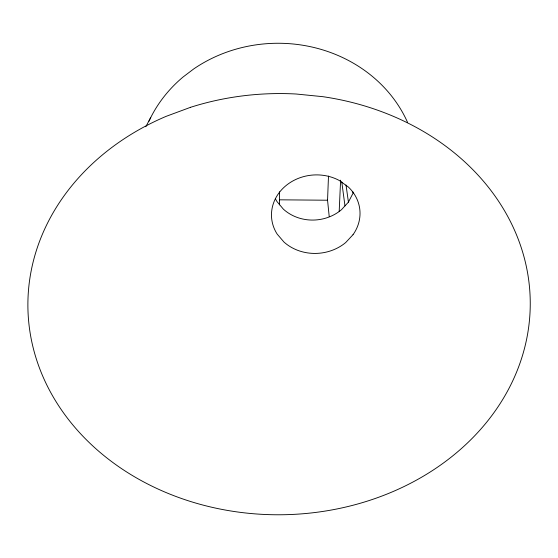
<?xml version="1.0" encoding="UTF-8"?>
<svg xmlns="http://www.w3.org/2000/svg" width="558" height="558" viewBox="0 0 558 558"><rect width="100%" height="100%" fill="white"/><g stroke="black" fill="none" stroke-linecap="round" stroke-linejoin="round"><path stroke-width="0.84" d="M279.391 204.877L279.572 191.826M329.213 216.553L327.553 200.224L328.495 176.035M339.187 211.468L340.61 180.178M275.331 198.648A41.724 37.574 -5.1 0 0 276.956 201.515L283.401 209.18A41.724 37.574 -5.1 0 0 341.524 209.662L348.429 202.115L353.019 193.228L352.761 191.534M145.812 126.715L150.723 117.543M279.425 199.82L327.553 200.224M346.023 185.019L348.429 202.115M341.761 181.838L344.97 205.895M148.895 121.337A139.793 126.666 -0.5 0 1 182.996 77.067L193.752 68.913A139.793 126.666 -0.5 0 1 407.466 122.174M353.012 234.709L345.667 242.577A44.312 39.234 -4.7 0 1 284.001 242.081L277.166 234.095A44.312 39.234 -4.7 0 1 285.257 186.233A44.312 39.234 -4.7 0 1 339.417 180.555L348.422 187.083A44.312 39.234 -4.7 0 1 353.012 234.709M190.536 107.31L166.096 116.364A251.191 210.603 -0.5 0 0 99.84 452.189A251.191 210.603 -0.5 0 0 501.314 401.739A251.191 210.603 -0.5 0 0 322.817 96.674L296.117 94.009A251.191 210.603 -0.5 0 0 190.536 107.31"/></g></svg>
